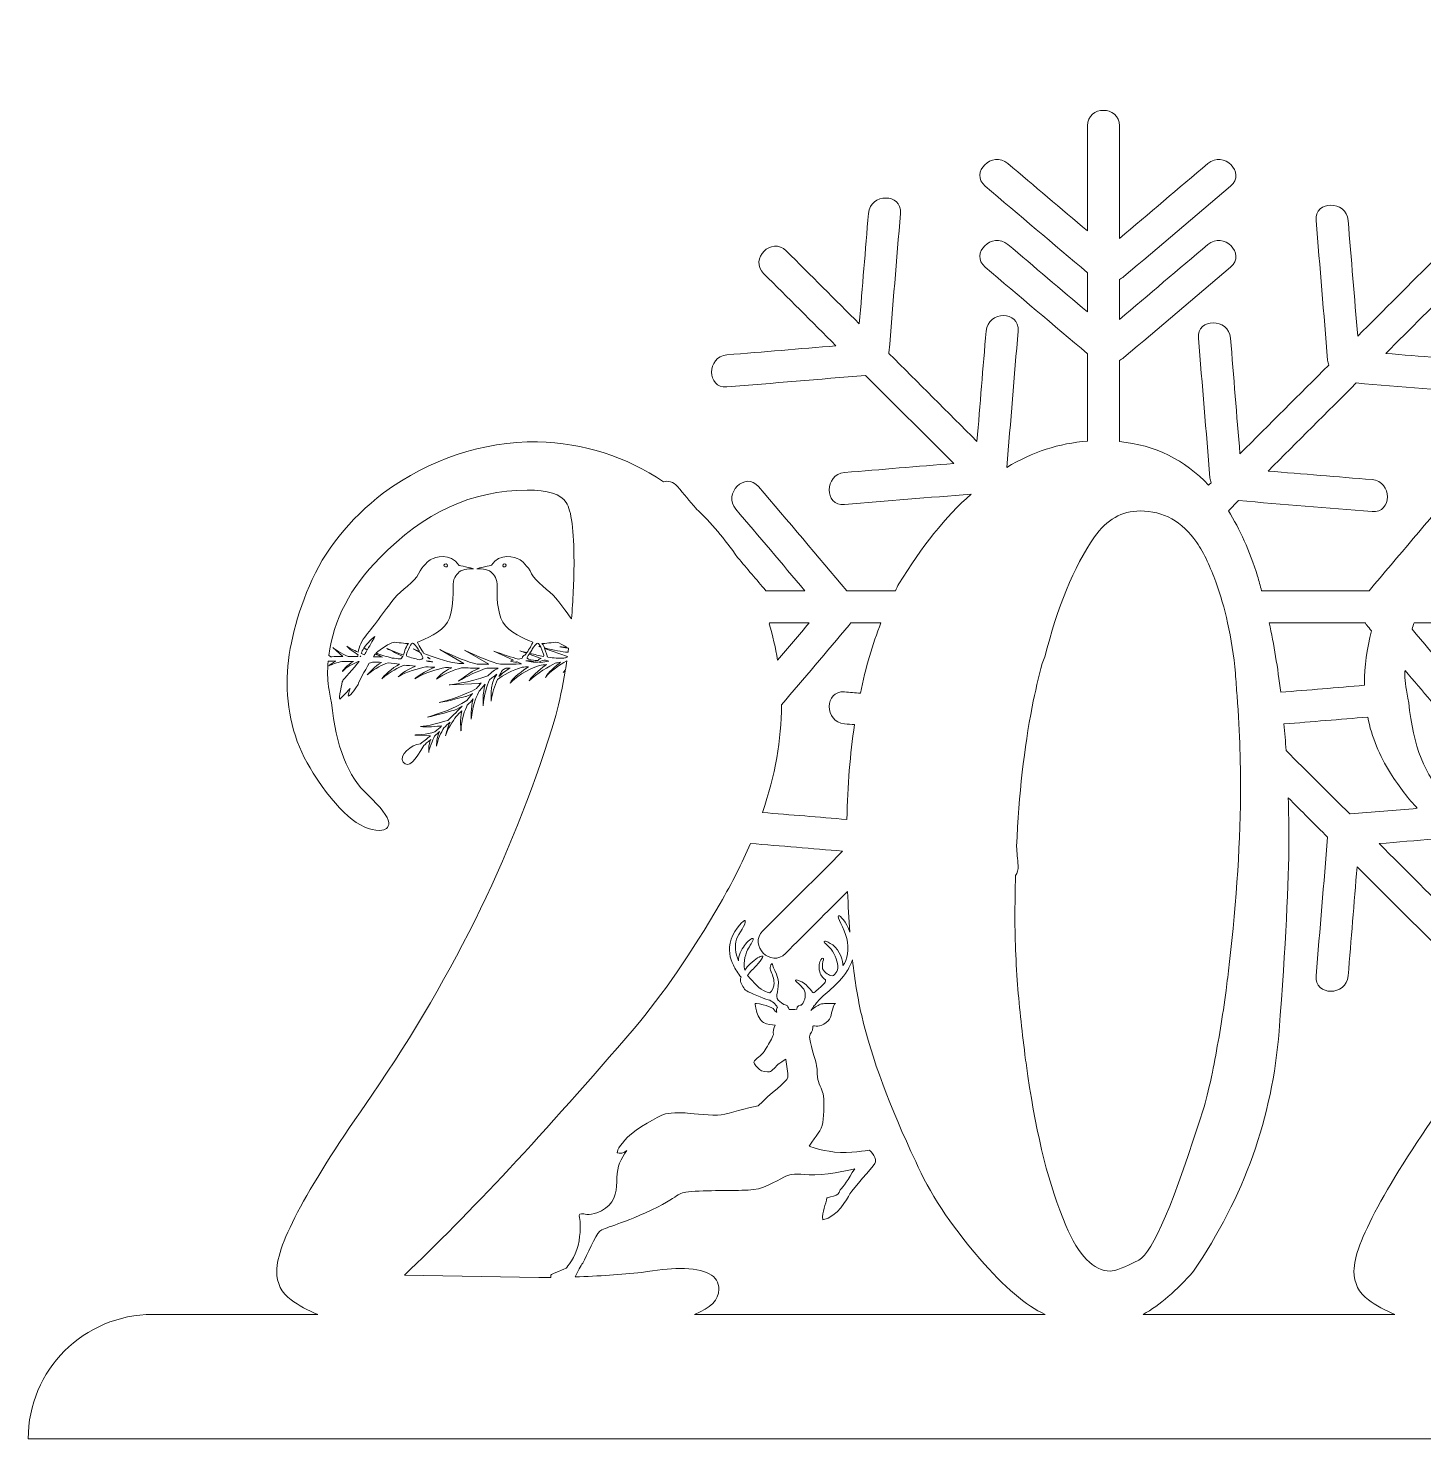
# Model space of a CAD drawing. Header units: inches. Extents: x -429 to 3929, y -1868 to 1677.
# Drawn here: x 1425 to 1931, y -584 to -72 of the extents above; entities that cross this region are included whole.
import ezdxf

# ---------------------------------------------------------------- set-up
doc = ezdxf.new("R2010")
doc.units = ezdxf.units.IN
doc.header["$MEASUREMENT"] = 0
doc.layers.add('Layer 1', color=7, linetype='Continuous')

msp = doc.modelspace()

# ---------------------------------------------------------------- linework, layer by layer
at = {"layer": 'Layer 1', "lineweight": 0}
for points, knots in [([(2345.24, -539.47), (2338.24, -525.81), (2337.38, -515.7), (2337.38, -515.7), (2340.9, -517.3), (2345.52, -521.18), (2346.1, -521.68), (2345.69, -520.82), (2338.94, -507.85), (2338.04, -499.3), (2338.04, -499.3), (2341.39, -501.47), (2345.69, -503.31), (2345.69, -503.31), (2338.24, -493.86), (2338.2, -486.42), (2340.16, -488.02), (2343.31, -489.53), (2343.31, -489.53), (2340.29, -485.85), (2338.69, -479.55), (2339.1, -473.17), (2336.65, -479.1), (2332.44, -484.01), (2328.1, -485.97), (2328.1, -485.97), (2331.58, -486.01), (2334.03, -485.44), (2330.72, -492.11), (2319.88, -497.3), (2319.88, -497.3), (2324.54, -497.5), (2328.51, -497.1), (2328.51, -497.1), (2323.97, -504.25), (2312.35, -512.84), (2311.41, -513.54), (2312.11, -513.37), (2317.92, -511.98), (2321.8, -512.06), (2321.8, -512.06), (2315.54, -522), (2303.64, -530.26), (2298.73, -523.47), (2293.74, -515.3), (2291.37, -507.36), (2291.37, -507.36), (2299.84, -509.77), (2305.03, -512.23), (2303.48, -510.96), (2291.41, -498.65), (2288.1, -487.97), (2288.1, -487.97), (2294.19, -490.14), (2300.41, -493.62), (2297.96, -491.45), (2288.75, -481.31), (2285.97, -473.5), (2286.46, -473.74), (2290.6, -475.99), (2295.26, -477.34), (2291.04, -473.58), (2285.36, -465.36), (2284.5, -459.06), (2284.5, -459.06), (2290.15, -462.17), (2290.15, -462.17), (2284.83, -456.69), (2282.91, -450.14), (2282.33, -443.93), (2281.76, -450.14), (2279.84, -456.69), (2274.48, -462.17), (2274.48, -462.17), (2280.17, -459.06), (2280.17, -459.06), (2279.31, -465.36), (2273.62, -473.58), (2269.41, -477.34), (2274.07, -475.99), (2278.2, -473.74), (2278.69, -473.5), (2275.91, -481.31), (2266.71, -491.45), (2264.26, -493.62), (2270.47, -490.14), (2276.57, -487.97), (2276.57, -487.97), (2273.25, -498.65), (2261.19, -510.96), (2259.63, -512.23), (2264.79, -509.77), (2273.3, -507.36), (2273.3, -507.36), (2271.7, -512.68), (2268.92, -518.12), (2265.81, -523.15), (2263.93, -522.78), (2261.72, -522.58), (2259.14, -522.58), (2257.06, -522.58), (2254.73, -522.74), (2252.19, -523.03), (2246.06, -517.14), (2242.87, -512.06), (2242.87, -512.06), (2246.75, -511.98), (2252.56, -513.37), (2253.25, -513.54), (2252.31, -512.84), (2240.7, -504.25), (2236.16, -497.1), (2236.16, -497.1), (2240.13, -497.5), (2244.79, -497.3), (2244.79, -497.3), (2233.95, -492.11), (2230.64, -485.44), (2233.09, -486.01), (2236.57, -485.97), (2236.57, -485.97), (2232.23, -484.01), (2228.02, -479.1), (2225.57, -473.17), (2225.98, -479.55), (2224.38, -485.85), (2221.35, -489.53), (2221.35, -489.53), (2224.5, -488.02), (2226.47, -486.42), (2226.43, -493.86), (2218.98, -503.31), (2218.98, -503.31), (2223.28, -501.47), (2226.63, -499.3), (2226.63, -499.3), (2225.73, -507.85), (2218.98, -520.82), (2218.57, -521.68), (2219.15, -521.18), (2223.77, -517.3), (2227.28, -515.7), (2227.28, -515.7), (2226.96, -519.47), (2225.12, -525.52), (2219.59, -525.77), (2213.95, -525.89), (2208.02, -525.89), (2208.02, -525.89), (2159.27, -524.95), (2159.27, -524.95), (2182.3, -503.19), (2210.07, -473.33), (2242.58, -435.46), (2253.01, -423.15), (2263.4, -408.02), (2273.83, -390.02), (2288.67, -364.46), (2296.08, -340.49), (2296.08, -318.08), (2296.08, -302.62), (2292.44, -287.28), (2285.2, -272.15), (2265.61, -239.96), (2239.76, -223.4), (2207.53, -222.42), (2204.11, -222.42), (2200.75, -222.66), (2197.42, -223.02), (2197.78, -222.72), (2198.17, -222.47), (2198.53, -222.16), (2207.19, -214.66), (2214.5, -204.88), (2218.54, -194.12), (2223.67, -180.45), (2219.09, -163.52), (2203.34, -159.97), (2190.11, -156.98), (2175.1, -167.17), (2177.67, -181.54), (2179.57, -192.16), (2191.14, -200.52), (2199.48, -190.45), (2201.83, -187.62), (2197.77, -183.52), (2195.41, -186.38), (2188.11, -195.18), (2181.22, -181.25), (2183.71, -174.26), (2185.8, -168.38), (2192.91, -165.07), (2198.82, -165.19), (2205.6, -165.33), (2211.95, -170.04), (2214.17, -176.45), (2218.15, -187.96), (2209.62, -201.49), (2202.4, -210.05), (2197.23, -216.18), (2191.02, -221.24), (2184.2, -225.39), (2175.49, -227.65), (2167.1, -231.2), (2159.06, -236.07), (2152.88, -237.78), (2146.55, -239.03), (2140.17, -239.88), (2132.27, -227.38), (2129.97, -211.42), (2131.6, -196.88), (2143.2, -194.98), (2154.32, -191.07), (2162.89, -183.04), (2177.51, -169.35), (2179.15, -145.08), (2196.73, -134.32), (2198.48, -133.25), (2198.73, -130.35), (2196.73, -129.35), (2181.66, -121.79), (2166.92, -132.87), (2156.89, -143.49), (2151.02, -149.7), (2145.25, -156.49), (2137.29, -160.07), (2128.69, -163.93), (2118.85, -163.6), (2109.69, -162.64), (2099.83, -161.61), (2089.96, -160.07), (2080.16, -158.56), (2075.97, -157.92), (2071.52, -157.29), (2070.45, -152.45), (2069.42, -147.8), (2069.92, -142.93), (2068.74, -138.23), (2064.79, -122.59), (2051.54, -113.16), (2037.87, -106.28), (2022.53, -98.55), (2002.73, -91.97), (1995.84, -74.58), (1995.02, -72.51), (1992.63, -72.25), (1991.2, -73.15), (1989.65, -73.72), (1988.54, -75.41), (1989.71, -77.17), (1992.85, -81.91), (1991.97, -87.41), (1990.84, -92.66), (1989.5, -98.94), (1988.12, -105.17), (1987.2, -111.53), (1985.72, -121.85), (1983.19, -134.53), (1987.26, -144.52), (1989.14, -149.16), (1992.46, -152.98), (1995.76, -156.67), (1999.66, -161.05), (2003.67, -165.36), (2007.92, -169.42), (2014.07, -175.28), (2020.76, -180.55), (2028.23, -184.55), (2028.54, -198.06), (2027.58, -211.87), (2024.37, -225.01), (2011.7, -218.84), (2000, -210.78), (1988.33, -202.94), (1985.24, -200.87), (1982.35, -205.86), (1985.42, -207.92), (1993.13, -213.1), (2000.87, -218.32), (2008.86, -223.07), (2006.17, -222.75), (2003.45, -222.5), (2000.66, -222.42), (1982.42, -222.42), (1965.49, -227.45), (1949.83, -237.51), (1947.86, -236.37), (1945.41, -236.41), (1943.49, -238.7), (1932.81, -251.29), (1922.14, -263.89), (1911.46, -276.49), (1911.46, -276.49), (1872.45, -276.49), (1872.45, -276.49), (1872, -274.69), (1871.51, -272.93), (1870.97, -271.21), (1868.11, -262.01), (1864.59, -254.07), (1860.38, -247.45), (1860.38, -247.45), (1864.06, -243.77), (1864.06, -243.77), (1880.22, -245.12), (1896.37, -246.47), (1912.53, -247.78), (1919.97, -248.39), (1919.93, -236.77), (1912.53, -236.16), (1899.93, -235.14), (1887.37, -234.08), (1874.82, -233.05), (1885.45, -222.38), (1896.13, -211.74), (1906.8, -201.07), (1922.92, -202.42), (1939.07, -203.73), (1955.23, -205.08), (1962.71, -205.69), (1962.67, -194.04), (1955.23, -193.46), (1942.67, -192.4), (1930.07, -191.38), (1917.52, -190.31), (1926.43, -181.44), (1935.31, -172.52), (1944.22, -163.65), (1949.5, -158.33), (1941.28, -150.11), (1936, -155.43), (1926.43, -164.96), (1916.9, -174.53), (1907.33, -184.1), (1906.19, -170.07), (1905, -156.08), (1903.86, -142.05), (1903.24, -134.65), (1891.63, -134.61), (1892.24, -142.05), (1893.63, -158.94), (1895.02, -175.84), (1896.41, -192.77), (1896.49, -193.42), (1896.66, -193.99), (1896.86, -194.57), (1886.11, -205.28), (1875.35, -216.04), (1864.59, -226.8), (1863.45, -212.81), (1862.3, -198.78), (1861.16, -184.79), (1860.54, -177.39), (1848.89, -177.31), (1849.5, -184.79), (1850.93, -201.68), (1852.32, -218.57), (1853.71, -235.47), (1853.76, -236.12), (1853.92, -236.73), (1854.16, -237.27), (1853.84, -237.59), (1853.55, -237.88), (1853.22, -238.21), (1844.59, -228.92), (1833.8, -223.65), (1820.83, -222.34), (1820.83, -222.34), (1820.83, -192.85), (1820.83, -192.85), (1821.36, -192.6), (1821.89, -192.32), (1822.43, -191.87), (1835.35, -180.91), (1848.27, -169.95), (1861.2, -158.98), (1866.92, -154.16), (1858.66, -145.98), (1852.98, -150.76), (1842.26, -159.84), (1831.55, -168.96), (1820.83, -178.04), (1820.83, -178.04), (1820.83, -163.44), (1820.83, -163.44), (1821.36, -163.2), (1821.89, -162.91), (1822.43, -162.46), (1835.35, -151.5), (1848.27, -140.54), (1861.2, -129.58), (1866.92, -124.75), (1858.66, -116.57), (1852.98, -121.36), (1842.26, -130.44), (1831.55, -139.56), (1820.83, -148.64), (1820.83, -148.64), (1820.83, -107.7), (1820.83, -107.7), (1820.83, -100.21), (1809.22, -100.21), (1809.22, -107.7), (1809.22, -107.7), (1809.22, -145.86), (1809.22, -145.86), (1799.61, -137.68), (1789.95, -129.54), (1780.34, -121.36), (1774.66, -116.57), (1766.4, -124.75), (1772.12, -129.58), (1784.47, -140.09), (1796.86, -150.56), (1809.22, -161.03), (1809.22, -161.03), (1809.22, -175.26), (1809.22, -175.26), (1799.61, -167.08), (1789.95, -158.94), (1780.34, -150.76), (1774.66, -145.98), (1766.4, -154.16), (1772.12, -158.98), (1784.47, -169.5), (1796.86, -179.97), (1809.22, -190.44), (1809.22, -190.44), (1809.22, -222.17), (1809.22, -222.17), (1799.03, -222.95), (1789.26, -226.1), (1779.97, -231.7), (1781.36, -215.22), (1782.71, -198.7), (1784.06, -182.22), (1784.72, -174.73), (1773.06, -174.77), (1772.45, -182.22), (1771.34, -195.59), (1770.24, -208.92), (1769.14, -222.3), (1758.5, -211.62), (1747.83, -200.99), (1737.15, -190.31), (1737.15, -190.27), (1737.19, -190.23), (1737.19, -190.15), (1738.58, -173.26), (1739.97, -156.37), (1741.37, -139.48), (1741.98, -132.03), (1730.36, -132.07), (1729.75, -139.48), (1728.65, -152.85), (1727.54, -166.22), (1726.44, -179.6), (1717.6, -170.76), (1708.77, -161.93), (1699.93, -153.1), (1694.62, -147.78), (1686.4, -156), (1691.71, -161.32), (1700.47, -170.07), (1709.22, -178.82), (1717.97, -187.57), (1704.76, -188.68), (1691.59, -189.78), (1678.38, -190.84), (1670.98, -191.46), (1670.9, -203.11), (1678.38, -202.5), (1695.15, -201.11), (1711.96, -199.72), (1728.73, -198.33), (1728.73, -198.33), (1760.71, -230.31), (1760.71, -230.31), (1747.5, -231.38), (1734.29, -232.48), (1721.08, -233.58), (1713.68, -234.2), (1713.59, -245.81), (1721.08, -245.2), (1736.42, -243.93), (1751.71, -242.66), (1767.01, -241.4), (1757.77, -249.62), (1749.01, -260.54), (1740.79, -274.03), (1740.34, -274.85), (1739.93, -275.67), (1739.52, -276.49), (1739.52, -276.49), (1721.9, -276.49), (1721.9, -276.49), (1711.22, -263.89), (1700.55, -251.29), (1689.87, -238.7), (1685.01, -232.97), (1676.83, -241.23), (1681.65, -246.92), (1690, -256.77), (1698.34, -266.63), (1706.68, -276.49), (1706.68, -276.49), (1692.49, -276.49), (1692.49, -276.49), (1689.1, -272.48), (1685.66, -268.43), (1682.27, -264.42), (1677.6, -257.71), (1672.61, -251.78), (1667.26, -246.71), (1667.22, -246.67), (1667.17, -246.59), (1667.09, -246.55), (1664.88, -243.93), (1662.68, -241.31), (1660.47, -238.7), (1658.91, -236.86), (1656.99, -236.45), (1655.31, -236.98), (1641.82, -227.78), (1626.6, -222.95), (1609.63, -222.42), (1589.43, -222.42), (1570.82, -228.59), (1553.76, -240.91), (1541.17, -250.68), (1532.17, -261.97), (1526.81, -274.77), (1521.41, -287.53), (1518.75, -299.31), (1518.75, -310.02), (1518.75, -322.01), (1521.9, -332.89), (1528.2, -342.7), (1537.03, -356.57), (1545.09, -363.52), (1552.37, -363.52), (1554.58, -363.52), (1555.68, -362.58), (1555.68, -360.66), (1555.36, -358.49), (1552.82, -355.18), (1548.12, -350.72), (1540.84, -344.09), (1536.42, -332.89), (1534.83, -317.14), (1533.89, -312.72), (1533.44, -309.41), (1533.44, -307.16), (1533.44, -305.44), (1533.52, -303.73), (1533.68, -302.05), (1533.68, -302.05), (1533.72, -302.05), (1533.72, -302.05), (1534.58, -302.09), (1535.48, -302.09), (1536.38, -302.13), (1535.19, -302.66), (1534.29, -303.4), (1533.93, -303.77), (1534.83, -303.24), (1536.99, -302.58), (1538.59, -302.17), (1540.02, -302.17), (1541.45, -302.21), (1542.88, -302.21), (1540.59, -303.32), (1538.79, -305.77), (1538.79, -305.77), (1540.35, -304.18), (1542.72, -302.99), (1544.52, -302.25), (1544.52, -302.25), (1544.89, -302.25), (1544.89, -302.25), (1542.92, -304.54), (1539.08, -308.88), (1538.92, -309.17), (1538.67, -309.57), (1537.32, -316.2), (1537.85, -315.83), (1538.34, -315.5), (1541.17, -312.48), (1541.66, -311.99), (1541.49, -312.44), (1540.59, -314.73), (1541.08, -314.73), (1541.62, -314.73), (1544.31, -311.05), (1544.48, -310.56), (1544.81, -309.37), (1546.89, -305.65), (1548.57, -302.83), (1549.1, -302.66), (1549.63, -302.5), (1550.08, -302.38), (1551.1, -302.42), (1552.04, -302.46), (1552.99, -302.5), (1550.61, -303.85), (1548.36, -306.43), (1547.83, -307.04), (1550.74, -304.54), (1553.52, -303.32), (1555.36, -302.66), (1556.87, -302.83), (1558.3, -302.99), (1559.57, -303.19), (1556.83, -304.42), (1553.8, -307.65), (1553.11, -308.43), (1556.18, -305.89), (1559.16, -304.34), (1561.25, -303.48), (1562.35, -303.64), (1563.74, -303.77), (1565.38, -303.89), (1561.57, -305.24), (1559.04, -307.77), (1559.04, -307.77), (1562.15, -305.85), (1566.2, -304.75), (1569.14, -304.13), (1570.16, -304.18), (1571.27, -304.26), (1572.37, -304.3), (1568.69, -305.57), (1565.75, -307.9), (1565.09, -308.47), (1568.81, -306.14), (1573.31, -304.99), (1576.18, -304.42), (1576.95, -304.42), (1577.73, -304.42), (1578.47, -304.46), (1575.11, -305.81), (1572.98, -308.59), (1572.98, -308.59), (1575.89, -306.47), (1579.41, -305.24), (1581.98, -304.5), (1584.23, -304.54), (1586.44, -304.58), (1588.53, -304.58), (1585.01, -306.02), (1581.37, -309), (1580.92, -309.37), (1583.7, -307.53), (1588.16, -305.69), (1591.18, -304.58), (1592.74, -304.63), (1594.17, -304.63), (1595.4, -304.63), (1594.21, -305.12), (1592.9, -306.14), (1591.55, -307.45), (1584.85, -309.9), (1577.57, -310.68), (1577.57, -310.68), (1577.57, -310.68), (1588.36, -310.23), (1588.36, -310.23), (1588.36, -310.23), (1588.69, -310.15), (1589.22, -309.94), (1588.65, -310.6), (1588.04, -311.33), (1587.46, -312.03), (1582.96, -314.52), (1577.81, -316.12), (1573.88, -317.1), (1577.12, -316.61), (1583.74, -314.85), (1583.74, -314.85), (1583.74, -314.85), (1584.76, -314.52), (1586.03, -313.79), (1585.34, -314.69), (1584.64, -315.59), (1583.99, -316.36), (1579.37, -319.31), (1573.8, -321.23), (1569.67, -322.38), (1572.86, -321.8), (1579.45, -319.84), (1579.45, -319.84), (1579.45, -319.84), (1580.76, -319.35), (1582.31, -318.37), (1580.96, -319.84), (1579.08, -321.64), (1577.03, -323.56), (1574.5, -324.34), (1569.43, -325.77), (1567.18, -325.77), (1569.14, -326.18), (1573.39, -325.73), (1574.83, -325.57), (1574.05, -326.3), (1573.23, -327), (1572.41, -327.69), (1569.55, -328.8), (1565.13, -328.88), (1565.13, -328.88), (1565.13, -328.88), (1570.74, -329.16), (1570.74, -329.16), (1569.43, -330.23), (1568.2, -331.25), (1567.14, -332.07), (1563.91, -332.27), (1559.04, -336.32), (1560.88, -338.74), (1562.68, -341.19), (1565.5, -337.96), (1568.36, -332.68), (1568.89, -332.23), (1569.75, -331.46), (1570.86, -330.51), (1569.96, -332.6), (1570.12, -334.85), (1570.16, -335.22), (1570.16, -333.91), (1571.64, -330.64), (1572.29, -329.25), (1572.86, -328.76), (1573.43, -328.22), (1574.05, -327.65), (1573.03, -329.74), (1572.98, -332.52), (1572.98, -332.89), (1573.31, -330.51), (1574.62, -327.94), (1575.64, -326.26), (1576.38, -325.57), (1577.12, -324.87), (1577.89, -324.18), (1577.07, -325.89), (1576.38, -328.51), (1576.22, -329.16), (1576.95, -326.75), (1578.92, -323.73), (1580.06, -322.13), (1580.76, -321.48), (1581.45, -320.78), (1582.15, -320.13), (1581.33, -323.19), (1581.86, -327.41), (1581.86, -327.41), (1581.98, -322.99), (1583.25, -319.8), (1584.15, -318.08), (1584.93, -317.3), (1585.62, -316.53), (1586.24, -315.79), (1585.38, -318.98), (1585.54, -323.11), (1585.54, -323.11), (1585.99, -318.86), (1587.22, -315.5), (1588.16, -313.42), (1588.98, -312.31), (1589.79, -311.33), (1590.61, -310.43), (1589.63, -313.66), (1589.92, -318.33), (1589.92, -318.33), (1590.24, -314.24), (1591.31, -311.01), (1592.17, -308.88), (1592.58, -308.51), (1592.94, -308.18), (1593.35, -307.86), (1593.84, -307.53), (1594.33, -307.2), (1594.82, -306.79), (1592.04, -311.01), (1592.86, -316.57), (1592.86, -316.57), (1593.07, -313.79), (1594.09, -311.01), (1595.11, -308.72), (1597.03, -307.16), (1600.47, -305.28), (1604.11, -304.3), (1604.85, -304.22), (1605.62, -304.13), (1606.4, -304.09), (1604.6, -305.28), (1600.35, -308.27), (1599.73, -310.02), (1601.16, -308.22), (1605.79, -305.16), (1610.37, -303.6), (1611.23, -303.52), (1612.04, -303.4), (1612.86, -303.28), (1611.88, -304.01), (1607.67, -307.24), (1606.6, -309.21), (1609.26, -306.51), (1614.01, -303.85), (1616.01, -302.79), (1616.66, -302.7), (1617.36, -302.58), (1617.97, -302.46), (1616.38, -303.73), (1613.23, -306.34), (1612.49, -307.98), (1614.33, -305.57), (1618.01, -303.24), (1620.02, -302.05), (1620.1, -302.05), (1620.14, -302.05), (1620.22, -302.01), (1620.06, -303.07), (1619.9, -304.18), (1619.73, -305.24), (1619.73, -305.24), (1618.96, -306.18), (1618.96, -306.18), (1618.96, -306.18), (1619.69, -305.65), (1619.69, -305.65), (1618.71, -311.21), (1617.65, -316.65), (1616.26, -321.84), (1602.06, -369.53), (1579.82, -415.42), (1549.51, -459.63), (1526.48, -492.43), (1514.95, -513.74), (1514.95, -523.52), (1514.95, -527.93), (1516.71, -531.41), (1520.18, -533.95), (1522.92, -536.03), (1526.2, -537.79), (1529.84, -539.26), (1529.84, -539.26), (1469.96, -539.26), (1469.96, -539.26), (1444.97, -539.26), (1424.77, -559.47), (1424.77, -584.41), (1424.77, -584.41), (2386.26, -584.41), (2386.26, -584.41), (2386.26, -560.9), (2368.26, -541.55), (2345.24, -539.47)], [0, 0, 0, 0, 1, 1, 1, 2, 2, 2, 3, 3, 3, 4, 4, 4, 5, 5, 5, 6, 6, 6, 7, 7, 7, 8, 8, 8, 9, 9, 9, 10, 10, 10, 11, 11, 11, 12, 12, 12, 13, 13, 13, 14, 14, 14, 15, 15, 15, 16, 16, 16, 17, 17, 17, 18, 18, 18, 19, 19, 19, 20, 20, 20, 21, 21, 21, 22, 22, 22, 23, 23, 23, 24, 24, 24, 25, 25, 25, 26, 26, 26, 27, 27, 27, 28, 28, 28, 29, 29, 29, 30, 30, 30, 31, 31, 31, 32, 32, 32, 33, 33, 33, 34, 34, 34, 35, 35, 35, 36, 36, 36, 37, 37, 37, 38, 38, 38, 39, 39, 39, 40, 40, 40, 41, 41, 41, 42, 42, 42, 43, 43, 43, 44, 44, 44, 45, 45, 45, 46, 46, 46, 47, 47, 47, 48, 48, 48, 49, 49, 49, 50, 50, 50, 51, 51, 51, 52, 52, 52, 53, 53, 53, 54, 54, 54, 55, 55, 55, 56, 56, 56, 57, 57, 57, 58, 58, 58, 59, 59, 59, 60, 60, 60, 61, 61, 61, 62, 62, 62, 63, 63, 63, 64, 64, 64, 65, 65, 65, 66, 66, 66, 67, 67, 67, 68, 68, 68, 69, 69, 69, 70, 70, 70, 71, 71, 71, 72, 72, 72, 73, 73, 73, 74, 74, 74, 75, 75, 75, 76, 76, 76, 77, 77, 77, 78, 78, 78, 79, 79, 79, 80, 80, 80, 81, 81, 81, 82, 82, 82, 83, 83, 83, 84, 84, 84, 85, 85, 85, 86, 86, 86, 87, 87, 87, 88, 88, 88, 89, 89, 89, 90, 90, 90, 91, 91, 91, 92, 92, 92, 93, 93, 93, 94, 94, 94, 95, 95, 95, 96, 96, 96, 97, 97, 97, 98, 98, 98, 99, 99, 99, 100, 100, 100, 101, 101, 101, 102, 102, 102, 103, 103, 103, 104, 104, 104, 105, 105, 105, 106, 106, 106, 107, 107, 107, 108, 108, 108, 109, 109, 109, 110, 110, 110, 111, 111, 111, 112, 112, 112, 113, 113, 113, 114, 114, 114, 115, 115, 115, 116, 116, 116, 117, 117, 117, 118, 118, 118, 119, 119, 119, 120, 120, 120, 121, 121, 121, 122, 122, 122, 123, 123, 123, 124, 124, 124, 125, 125, 125, 126, 126, 126, 127, 127, 127, 128, 128, 128, 129, 129, 129, 130, 130, 130, 131, 131, 131, 132, 132, 132, 133, 133, 133, 134, 134, 134, 135, 135, 135, 136, 136, 136, 137, 137, 137, 138, 138, 138, 139, 139, 139, 140, 140, 140, 141, 141, 141, 142, 142, 142, 143, 143, 143, 144, 144, 144, 145, 145, 145, 146, 146, 146, 147, 147, 147, 148, 148, 148, 149, 149, 149, 150, 150, 150, 151, 151, 151, 152, 152, 152, 153, 153, 153, 154, 154, 154, 155, 155, 155, 156, 156, 156, 157, 157, 157, 158, 158, 158, 159, 159, 159, 160, 160, 160, 161, 161, 161, 162, 162, 162, 163, 163, 163, 164, 164, 164, 165, 165, 165, 166, 166, 166, 167, 167, 167, 168, 168, 168, 169, 169, 169, 170, 170, 170, 171, 171, 171, 172, 172, 172, 173, 173, 173, 174, 174, 174, 175, 175, 175, 176, 176, 176, 177, 177, 177, 178, 178, 178, 179, 179, 179, 180, 180, 180, 181, 181, 181, 182, 182, 182, 183, 183, 183, 184, 184, 184, 185, 185, 185, 186, 186, 186, 187, 187, 187, 188, 188, 188, 189, 189, 189, 190, 190, 190, 191, 191, 191, 192, 192, 192, 193, 193, 193, 194, 194, 194, 195, 195, 195, 196, 196, 196, 197, 197, 197, 198, 198, 198, 199, 199, 199, 200, 200, 200, 201, 201, 201, 202, 202, 202, 203, 203, 203, 204, 204, 204, 205, 205, 205, 206, 206, 206, 207, 207, 207, 208, 208, 208, 209, 209, 209, 210, 210, 210, 211, 211, 211, 212, 212, 212, 213, 213, 213, 214, 214, 214, 215, 215, 215, 216, 216, 216, 217, 217, 217, 218, 218, 218, 219, 219, 219, 220, 220, 220, 221, 221, 221, 222, 222, 222, 223, 223, 223, 224, 224, 224, 225, 225, 225, 226, 226, 226, 227, 227, 227, 228, 228, 228, 229, 229, 229, 230, 230, 230, 231, 231, 231, 232, 232, 232, 233, 233, 233, 234, 234, 234, 235, 235, 235, 236, 236, 236, 237, 237, 237, 238, 238, 238, 239, 239, 239, 240, 240, 240, 241, 241, 241, 242, 242, 242, 243, 243, 243, 244, 244, 244, 245, 245, 245, 246, 246, 246, 247, 247, 247, 248, 248, 248, 249, 249, 249, 250, 250, 250, 251, 251, 251, 252, 252, 252, 253, 253, 253, 254, 254, 254, 255, 255, 255, 256, 256, 256, 257, 257, 257, 258, 258, 258, 259, 259, 259, 260, 260, 260, 261, 261, 261, 262, 262, 262, 263, 263, 263, 264, 264, 264, 265, 265, 265, 266, 266, 266, 267, 267, 267, 268, 268, 268, 269, 269, 269, 270, 270, 270, 271, 271, 271, 272, 272, 272, 273, 273, 273, 274, 274, 274, 275, 275, 275, 276, 276, 276, 277, 277, 277, 278, 278, 278, 279, 279, 279, 280, 280, 280, 281, 281, 281, 282, 282, 282, 283, 283, 283, 284, 284, 284, 285, 285, 285, 285]), ([(1604.15, -300.78), (1604.15, -301.07), (1603.37, -301.19), (1602.68, -301.31), (1600.22, -300.66), (1597.4, -299.72), (1593.8, -298.45), (1593.8, -298.45), (1600.92, -301.72), (1600.92, -301.72), (1600.51, -301.72), (1600.06, -301.72), (1599.86, -302.13), (1600.39, -302.13), (1601.21, -302.58), (1601.98, -302.38), (1602.02, -302.34), (1602.15, -302.34), (1602.23, -302.29), (1602.23, -302.29), (1603.78, -303.03), (1603.78, -303.03), (1601.33, -303.15), (1598.79, -303.19), (1596.17, -303.19), (1592.78, -302.42), (1588.98, -300.82), (1583.13, -298.08), (1583.13, -298.08), (1591.92, -303.19), (1591.92, -303.19), (1590.53, -303.19), (1589.1, -303.15), (1587.71, -303.11), (1584.19, -302.38), (1580.31, -300.74), (1574.21, -297.88), (1574.21, -297.88), (1582.92, -302.95), (1582.92, -302.95), (1582.06, -302.91), (1581.25, -302.87), (1580.43, -302.83), (1576.01, -302.13), (1571.55, -300.54), (1568.4, -299.27), (1567.59, -298.16), (1566.32, -296.04), (1566.03, -295.14), (1568.94, -294.2), (1574.83, -291.5), (1576.95, -287.94), (1579.04, -284.38), (1579.12, -277.67), (1578.96, -275.01), (1578.83, -272.36), (1580.02, -270.72), (1581.25, -269.66), (1582.47, -268.59), (1585.66, -268.47), (1586.36, -268.55), (1585.91, -268.27), (1581.04, -267.24), (1581.04, -267.24), (1578.26, -262.38), (1572.17, -264.5), (1571.1, -265.04), (1570.04, -265.57), (1567.87, -267.45), (1566.48, -270.31), (1565.13, -273.22), (1559.98, -276.45), (1557.73, -279.19), (1555.48, -281.89), (1549.8, -289.9), (1547.5, -292.56), (1545.79, -294.56), (1544.89, -296.98), (1544.56, -298.78), (1542.84, -298.04), (1541.29, -297.3), (1540.43, -296.65), (1541.25, -297.59), (1542.97, -298.78), (1544.48, -299.72), (1544.48, -299.88), (1544.44, -300.13), (1544.44, -300.25), (1544.44, -300.25), (1544.44, -300.37), (1544.44, -300.37), (1544.44, -300.37), (1540.92, -300.37), (1540.92, -300.37), (1538.47, -299.43), (1535.89, -297.59), (1535.28, -297.14), (1535.28, -297.14), (1539, -300.37), (1539, -300.37), (1536.46, -300.41), (1534.66, -300.45), (1534.66, -300.45), (1534.66, -300.45), (1534.38, -300.25), (1533.93, -300), (1535.56, -287.08), (1541.7, -275.26), (1552.37, -264.59), (1568.16, -248.19), (1585.99, -239.96), (1605.87, -239.96), (1613.43, -239.96), (1618.18, -241.44), (1620.06, -244.46), (1621.94, -247.45), (1622.88, -254.65), (1622.88, -265.98), (1622.88, -273.17), (1622.51, -280.05), (1621.98, -286.75), (1619.81, -283.81), (1617.48, -280.66), (1616.26, -279.19), (1613.97, -276.45), (1608.81, -273.22), (1607.46, -270.31), (1606.11, -267.45), (1603.9, -265.57), (1602.84, -265.04), (1601.78, -264.5), (1595.68, -262.38), (1592.9, -267.24), (1592.9, -267.24), (1588.04, -268.27), (1587.63, -268.55), (1588.28, -268.47), (1591.51, -268.59), (1592.74, -269.66), (1593.93, -270.72), (1595.15, -272.36), (1594.99, -275.01), (1594.82, -277.67), (1594.91, -284.38), (1597.03, -287.94), (1599.16, -291.5), (1605.05, -294.2), (1607.91, -295.14), (1607.67, -295.95), (1606.56, -297.84), (1605.74, -298.98), (1604.93, -298.78), (1604.11, -298.57), (1603.21, -298.33), (1603.21, -298.33), (1605.62, -299.19), (1605.62, -299.19), (1605.34, -299.6), (1605.09, -299.88), (1605.01, -299.92), (1604.6, -300.09), (1604.15, -300.25), (1604.15, -300.78)], [0, 0, 0, 0, 1, 1, 1, 2, 2, 2, 3, 3, 3, 4, 4, 4, 5, 5, 5, 6, 6, 6, 7, 7, 7, 8, 8, 8, 9, 9, 9, 10, 10, 10, 11, 11, 11, 12, 12, 12, 13, 13, 13, 14, 14, 14, 15, 15, 15, 16, 16, 16, 17, 17, 17, 18, 18, 18, 19, 19, 19, 20, 20, 20, 21, 21, 21, 22, 22, 22, 23, 23, 23, 24, 24, 24, 25, 25, 25, 26, 26, 26, 27, 27, 27, 28, 28, 28, 29, 29, 29, 30, 30, 30, 31, 31, 31, 32, 32, 32, 33, 33, 33, 34, 34, 34, 35, 35, 35, 36, 36, 36, 37, 37, 37, 38, 38, 38, 39, 39, 39, 40, 40, 40, 41, 41, 41, 42, 42, 42, 43, 43, 43, 44, 44, 44, 45, 45, 45, 46, 46, 46, 47, 47, 47, 48, 48, 48, 49, 49, 49, 50, 50, 50, 51, 51, 51, 52, 52, 52, 53, 53, 53, 54, 54, 54, 54]), ([(1911.22, -533.95), (1913.96, -536.03), (1917.23, -537.79), (1920.87, -539.26), (1920.87, -539.26), (1829.46, -539.26), (1829.46, -539.26), (1835.51, -535.87), (1841.61, -530.67), (1847.78, -523.52), (1866.07, -496.69), (1876.41, -467.65), (1878.79, -436.4), (1881.16, -405.15), (1882.34, -382.13), (1882.34, -367.28), (1882.34, -361.97), (1882.26, -356.77), (1882.14, -351.7), (1886.88, -356.49), (1891.67, -361.23), (1896.41, -365.97), (1895.02, -382.78), (1893.63, -399.55), (1892.24, -416.36), (1891.63, -423.8), (1903.24, -423.76), (1903.86, -416.36), (1904.96, -403.15), (1906.02, -389.94), (1907.13, -376.73), (1916.86, -386.42), (1926.56, -396.16), (1936.25, -405.85), (1941.56, -411.17), (1949.79, -402.95), (1944.47, -397.63), (1934.69, -387.85), (1924.92, -378.08), (1915.14, -368.3), (1928.52, -367.2), (1941.85, -366.1), (1955.23, -364.99), (1962.63, -364.38), (1962.71, -352.72), (1955.23, -353.34), (1951.05, -353.7), (1946.88, -354.03), (1942.71, -354.36), (1941.73, -353.25), (1940.5, -352.03), (1939.11, -350.72), (1931.87, -344.09), (1927.45, -332.89), (1925.86, -317.14), (1924.92, -312.72), (1924.47, -309.41), (1924.47, -307.16), (1924.47, -306.59), (1924.47, -305.98), (1924.51, -305.4), (1930.85, -312.85), (1937.15, -320.33), (1943.49, -327.77), (1948.31, -333.5), (1956.49, -325.24), (1951.71, -319.55), (1943.49, -309.86), (1935.23, -300.13), (1927.05, -290.43), (1927.25, -289.66), (1927.54, -288.88), (1927.86, -288.1), (1927.86, -288.1), (1939.4, -288.1), (1939.4, -288.1), (1939.56, -288.39), (1939.77, -288.68), (1940.01, -289), (1950.97, -301.93), (1961.93, -314.85), (1972.89, -327.77), (1977.72, -333.5), (1985.9, -325.24), (1981.11, -319.55), (1972.24, -309.08), (1963.32, -298.57), (1954.45, -288.1), (1954.45, -288.1), (1989.58, -288.1), (1989.58, -288.1), (1997.06, -288.1), (1997.11, -276.49), (1989.58, -276.49), (1989.58, -276.49), (1956.04, -276.49), (1956.04, -276.49), (1964.39, -266.63), (1972.77, -256.77), (1981.11, -246.92), (1982.55, -245.2), (1982.83, -243.28), (1982.34, -241.52), (1987.04, -240.5), (1991.91, -239.96), (1996.9, -239.96), (2004.47, -239.96), (2009.21, -241.44), (2011.09, -244.46), (2012.97, -247.45), (2013.91, -254.65), (2013.91, -265.98), (2013.91, -286.51), (2011.71, -305.12), (2007.29, -321.84), (1993.1, -369.53), (1970.85, -415.42), (1940.54, -459.63), (1917.52, -492.43), (1905.98, -513.74), (1905.98, -523.52), (1905.98, -527.93), (1907.74, -531.41), (1911.22, -533.95)], [0, 0, 0, 0, 1, 1, 1, 2, 2, 2, 3, 3, 3, 4, 4, 4, 5, 5, 5, 6, 6, 6, 7, 7, 7, 8, 8, 8, 9, 9, 9, 10, 10, 10, 11, 11, 11, 12, 12, 12, 13, 13, 13, 14, 14, 14, 15, 15, 15, 16, 16, 16, 17, 17, 17, 18, 18, 18, 19, 19, 19, 20, 20, 20, 21, 21, 21, 22, 22, 22, 23, 23, 23, 24, 24, 24, 25, 25, 25, 26, 26, 26, 27, 27, 27, 28, 28, 28, 29, 29, 29, 30, 30, 30, 31, 31, 31, 32, 32, 32, 33, 33, 33, 34, 34, 34, 35, 35, 35, 36, 36, 36, 37, 37, 37, 38, 38, 38, 39, 39, 39, 40, 40, 40, 41, 41, 41, 41]), ([(1827.87, -519.51), (1822.84, -522.17), (1819.36, -523.52), (1817.48, -523.52), (1811.47, -523.52), (1806.11, -517.99), (1801.36, -506.95), (1795.35, -492.76), (1790.81, -474.68), (1787.62, -452.76), (1787.25, -450.14), (1786.89, -447.53), (1786.56, -444.99), (1785.94, -440.25), (1785.41, -435.62), (1784.96, -431.17), (1784.47, -426.59), (1784.06, -422.17), (1783.78, -417.92), (1783.41, -412.84), (1783.16, -407.98), (1783.04, -403.36), (1782.96, -400.74), (1782.92, -398.2), (1782.92, -395.71), (1782.92, -390.27), (1783, -385.03), (1783.12, -379.88), (1783.82, -378.98), (1784.19, -377.75), (1784.06, -376.24), (1783.86, -373.95), (1783.7, -371.62), (1783.49, -369.33), (1784.39, -350.35), (1786.27, -333.46), (1789.18, -318.69), (1790.24, -313.13), (1791.51, -307.9), (1792.86, -302.91), (1792.86, -302.91), (1793.8, -300.54), (1793.8, -300.54), (1798.21, -282.58), (1804.23, -268.06), (1811.79, -256.98), (1816.21, -250.68), (1821.73, -247.53), (1828.36, -247.53), (1836.82, -247.53), (1843.69, -251.33), (1848.89, -258.98), (1850.32, -260.99), (1851.59, -263.24), (1852.73, -265.77), (1853.84, -268.23), (1854.86, -270.72), (1855.8, -273.3), (1857.56, -278.04), (1858.99, -282.95), (1860.09, -288.1), (1861.44, -293.95), (1862.38, -300.09), (1862.92, -306.47), (1863.16, -309.25), (1863.37, -311.99), (1863.53, -314.69), (1864.06, -321.52), (1864.39, -328.02), (1864.59, -334.2), (1864.72, -338.61), (1864.8, -342.87), (1864.8, -346.96), (1864.8, -366.79), (1863.45, -388.55), (1860.71, -412.23), (1860.34, -415.34), (1859.97, -418.45), (1859.56, -421.6), (1859.4, -422.74), (1859.28, -423.93), (1859.11, -425.07), (1858.42, -429.86), (1857.68, -434.36), (1856.99, -438.49), (1856.17, -443.15), (1855.39, -447.4), (1854.61, -451.25), (1853.59, -456.11), (1852.57, -460.33), (1851.55, -463.89), (1840.83, -498.28), (1832.94, -516.81), (1827.87, -519.51)], [0, 0, 0, 0, 1, 1, 1, 2, 2, 2, 3, 3, 3, 4, 4, 4, 5, 5, 5, 6, 6, 6, 7, 7, 7, 8, 8, 8, 9, 9, 9, 10, 10, 10, 11, 11, 11, 12, 12, 12, 13, 13, 13, 14, 14, 14, 15, 15, 15, 16, 16, 16, 17, 17, 17, 18, 18, 18, 19, 19, 19, 20, 20, 20, 21, 21, 21, 22, 22, 22, 23, 23, 23, 24, 24, 24, 25, 25, 25, 26, 26, 26, 27, 27, 27, 28, 28, 28, 29, 29, 29, 30, 30, 30, 31, 31, 31, 31]), ([(1575.68, -267.16), (1575.81, -266.55), (1577.16, -266.63), (1576.99, -267.41), (1576.83, -268.18), (1575.52, -267.73), (1575.68, -267.16)], [0, 0, 0, 0, 1, 1, 1, 2, 2, 2, 2]), ([(1598.3, -267.16), (1598.46, -267.73), (1597.16, -268.18), (1596.99, -267.41), (1596.83, -266.63), (1598.14, -266.55), (1598.3, -267.16)], [0, 0, 0, 0, 1, 1, 1, 2, 2, 2, 2]), ([(1698.18, -318.08), (1698.18, -318.08), (1698.18, -317.96), (1698.18, -317.96), (1706.36, -308.31), (1714.54, -298.65), (1722.72, -289), (1722.96, -288.68), (1723.17, -288.39), (1723.33, -288.1), (1723.33, -288.1), (1734.29, -288.1), (1734.29, -288.1), (1731.22, -295.95), (1728.73, -304.5), (1726.81, -313.71), (1724.88, -313.54), (1723, -313.38), (1721.08, -313.21), (1713.64, -312.6), (1713.68, -324.26), (1721.08, -324.83), (1722.31, -324.95), (1723.49, -325.03), (1724.72, -325.12), (1723.08, -335.79), (1722.18, -347.24), (1721.94, -359.55), (1711.71, -358.69), (1701.49, -357.88), (1691.26, -357.02), (1695.85, -343.56), (1698.18, -330.56), (1698.18, -318.08)], [0, 0, 0, 0, 1, 1, 1, 2, 2, 2, 3, 3, 3, 4, 4, 4, 5, 5, 5, 6, 6, 6, 7, 7, 7, 8, 8, 8, 9, 9, 9, 10, 10, 10, 11, 11, 11, 11]), ([(1693.92, -288.1), (1693.92, -288.1), (1708.28, -288.1), (1708.28, -288.1), (1704.43, -292.64), (1700.63, -297.14), (1696.79, -301.68), (1696.05, -297.26), (1695.03, -292.85), (1693.68, -288.47), (1693.8, -288.35), (1693.84, -288.23), (1693.92, -288.1)], [0, 0, 0, 0, 1, 1, 1, 2, 2, 2, 3, 3, 3, 4, 4, 4, 4]), ([(1909.99, -288.1), (1910.15, -288.39), (1910.36, -288.68), (1910.6, -289), (1911.18, -289.7), (1911.75, -290.35), (1912.32, -291.05), (1910.6, -297.71), (1909.79, -304.01), (1909.79, -310.02), (1909.79, -310.31), (1909.79, -310.56), (1909.83, -310.84), (1899.68, -311.7), (1889.54, -312.52), (1879.4, -313.38), (1878.29, -304.42), (1876.94, -296), (1875.23, -288.1), (1875.23, -288.1), (1909.99, -288.1), (1909.99, -288.1)], [0, 0, 0, 0, 1, 1, 1, 2, 2, 2, 3, 3, 3, 4, 4, 4, 5, 5, 5, 6, 6, 6, 7, 7, 7, 7]), ([(1547.91, -297.88), (1547.46, -297.67), (1547.06, -297.47), (1546.61, -297.3), (1547.87, -295.38), (1549.84, -293.58), (1550.61, -293.09), (1550.2, -293.95), (1549.02, -296), (1547.91, -297.88)], [0, 0, 0, 0, 1, 1, 1, 2, 2, 2, 3, 3, 3, 3]), ([(1560.96, -299.84), (1558.75, -299.06), (1556.71, -298.25), (1554.99, -297.47), (1556.46, -298.29), (1558.83, -299.43), (1560.8, -300.33), (1560.8, -300.33), (1560.8, -300.37), (1560.8, -300.37), (1560.8, -300.37), (1560.39, -300.82), (1559.98, -301.27), (1558.75, -301.15), (1557.73, -301.07), (1556.91, -300.94), (1554.87, -300.45), (1552.86, -299.8), (1551.02, -299.1), (1552.54, -297.63), (1556.09, -295.46), (1557.28, -295.26), (1558.63, -295.06), (1561.82, -295.87), (1562.8, -295.67), (1562.15, -296), (1561.29, -298.74), (1560.96, -299.84)], [0, 0, 0, 0, 1, 1, 1, 2, 2, 2, 3, 3, 3, 4, 4, 4, 5, 5, 5, 6, 6, 6, 7, 7, 7, 8, 8, 8, 9, 9, 9, 9]), ([(1566.77, -301.56), (1565.21, -301.19), (1563.66, -300.78), (1562.19, -300.29), (1562.11, -300.04), (1562.02, -299.84), (1562.02, -299.84), (1562.02, -299.84), (1563.29, -295.83), (1564.23, -295.51), (1564.6, -295.38), (1565.75, -296.77), (1566.28, -297.75), (1566.4, -298), (1566.56, -298.29), (1566.77, -298.57), (1565.62, -298.08), (1564.81, -297.71), (1564.48, -297.55), (1564.48, -297.55), (1567.1, -299.1), (1567.1, -299.1), (1567.63, -299.92), (1568.16, -300.74), (1568.04, -300.99), (1567.95, -301.23), (1567.38, -301.39), (1566.77, -301.56)], [0, 0, 0, 0, 1, 1, 1, 2, 2, 2, 3, 3, 3, 4, 4, 4, 5, 5, 5, 6, 6, 6, 7, 7, 7, 8, 8, 8, 9, 9, 9, 9]), ([(1610.82, -296.98), (1611.43, -298.25), (1611.92, -299.84), (1611.92, -299.84), (1611.92, -299.84), (1611.84, -300.09), (1611.8, -300.33), (1610.28, -300.04), (1608.65, -299.68), (1606.77, -299.23), (1607.14, -298.7), (1607.46, -298.16), (1607.71, -297.75), (1608.24, -296.77), (1609.38, -295.38), (1609.75, -295.51), (1610.08, -295.63), (1610.45, -296.2), (1610.78, -296.9), (1610.53, -296.81), (1610.33, -296.77), (1610.08, -296.73), (1610.08, -296.73), (1610.82, -296.98), (1610.82, -296.98)], [0, 0, 0, 0, 1, 1, 1, 2, 2, 2, 3, 3, 3, 4, 4, 4, 5, 5, 5, 6, 6, 6, 7, 7, 7, 8, 8, 8, 8]), ([(1611.18, -295.67), (1612.17, -295.87), (1615.32, -295.06), (1616.71, -295.26), (1617.36, -295.38), (1618.83, -296.12), (1620.22, -297.02), (1619.36, -297.02), (1618.55, -296.94), (1617.73, -296.85), (1618.55, -297.06), (1619.49, -297.18), (1620.55, -297.26), (1620.67, -297.35), (1620.8, -297.43), (1620.92, -297.51), (1620.84, -297.96), (1620.75, -298.41), (1620.71, -298.86), (1618.38, -298.65), (1615.68, -298.12), (1612.13, -297.22), (1611.8, -296.45), (1611.47, -295.79), (1611.18, -295.67)], [0, 0, 0, 0, 1, 1, 1, 2, 2, 2, 3, 3, 3, 4, 4, 4, 5, 5, 5, 6, 6, 6, 7, 7, 7, 8, 8, 8, 8]), ([(1545.3, -300.37), (1545.3, -300.37), (1545.3, -300.25), (1545.3, -300.25), (1545.38, -300.29), (1545.42, -300.33), (1545.5, -300.37), (1545.5, -300.37), (1545.3, -300.37), (1545.3, -300.37)], [0, 0, 0, 0, 1, 1, 1, 2, 2, 2, 3, 3, 3, 3]), ([(1546.81, -299.72), (1546.44, -299.55), (1546.03, -299.39), (1545.66, -299.23), (1545.83, -298.61), (1546.16, -297.96), (1546.61, -297.35), (1546.97, -297.55), (1547.38, -297.75), (1547.83, -298), (1547.46, -298.61), (1547.14, -299.19), (1546.81, -299.72)], [0, 0, 0, 0, 1, 1, 1, 2, 2, 2, 3, 3, 3, 4, 4, 4, 4]), ([(1550.04, -300.45), (1550.25, -300.09), (1550.41, -299.84), (1550.53, -299.64), (1550.61, -299.6), (1550.69, -299.47), (1550.78, -299.39), (1551.68, -299.84), (1552.58, -300.25), (1553.31, -300.58), (1552.33, -300.54), (1551.23, -300.49), (1550.04, -300.45)], [0, 0, 0, 0, 1, 1, 1, 2, 2, 2, 3, 3, 3, 4, 4, 4, 4]), ([(1570, -302.17), (1569.75, -302.13), (1569.51, -302.05), (1569.26, -302.01), (1569.92, -302.05), (1570.9, -302.13), (1571.59, -302.29), (1571.06, -302.25), (1570.53, -302.21), (1570, -302.17)], [0, 0, 0, 0, 1, 1, 1, 2, 2, 2, 3, 3, 3, 3]), ([(1569.75, -300.66), (1569.75, -300.66), (1570.65, -301.19), (1570.65, -301.19), (1570.2, -301.11), (1569.79, -300.99), (1569.79, -300.78), (1569.79, -300.7), (1569.75, -300.7), (1569.75, -300.66)], [0, 0, 0, 0, 1, 1, 1, 2, 2, 2, 3, 3, 3, 3]), ([(1607.99, -302.38), (1607.18, -302.29), (1606.32, -302.17), (1605.42, -301.97), (1605.91, -301.97), (1606.36, -301.89), (1606.81, -301.93), (1607.14, -302.01), (1607.63, -302.13), (1608.04, -302.25), (1608.04, -302.29), (1608.04, -302.34), (1607.99, -302.38)], [0, 0, 0, 0, 1, 1, 1, 2, 2, 2, 3, 3, 3, 4, 4, 4, 4]), ([(1608.85, -301.8), (1608.81, -301.8), (1608.81, -301.8), (1608.77, -301.8), (1608.24, -301.72), (1606.07, -301.48), (1605.91, -300.99), (1605.83, -300.78), (1606.15, -300.21), (1606.56, -299.55), (1606.56, -299.55), (1610.9, -301.11), (1610.9, -301.11), (1610.45, -301.19), (1609.96, -301.39), (1609.88, -301.84), (1609.63, -301.84), (1609.22, -301.8), (1608.85, -301.8)], [0, 0, 0, 0, 1, 1, 1, 2, 2, 2, 3, 3, 3, 4, 4, 4, 5, 5, 5, 6, 6, 6, 6]), ([(1610.73, -302.5), (1610.53, -302.5), (1610.37, -302.5), (1610.16, -302.46), (1610.94, -301.93), (1612.04, -301.68), (1612.49, -301.68), (1612.49, -301.68), (1613.72, -302.09), (1613.72, -302.09), (1612.78, -302.25), (1611.76, -302.38), (1610.73, -302.5)], [0, 0, 0, 0, 1, 1, 1, 2, 2, 2, 3, 3, 3, 4, 4, 4, 4]), ([(1619.2, -300.99), (1617.4, -301.07), (1615.56, -300.94), (1613.39, -300.62), (1613.27, -300.45), (1613.15, -300.37), (1613.15, -300.37), (1613.15, -300.37), (1612.74, -298.82), (1612.21, -297.47), (1612.21, -297.47), (1620.47, -300.41), (1620.47, -300.41), (1620.47, -300.49), (1620.43, -300.58), (1620.43, -300.66), (1620.02, -300.74), (1619.61, -300.86), (1619.2, -300.99)], [0, 0, 0, 0, 1, 1, 1, 2, 2, 2, 3, 3, 3, 4, 4, 4, 5, 5, 5, 6, 6, 6, 6]), ([(1595.6, -307.69), (1596.05, -306.75), (1596.5, -305.93), (1596.87, -305.32), (1597.36, -305.03), (1597.77, -304.79), (1598.14, -304.63), (1598.63, -304.58), (1599.16, -304.58), (1599.69, -304.58), (1598.34, -305.28), (1596.79, -306.47), (1595.6, -307.69)], [0, 0, 0, 0, 1, 1, 1, 2, 2, 2, 3, 3, 3, 4, 4, 4, 4]), ([(1608.2, -302.38), (1608.24, -302.38), (1608.24, -302.34), (1608.32, -302.34), (1608.44, -302.38), (1608.53, -302.38), (1608.57, -302.42), (1608.44, -302.38), (1608.32, -302.38), (1608.2, -302.38)], [0, 0, 0, 0, 1, 1, 1, 2, 2, 2, 3, 3, 3, 3]), ([(1608.65, -302.42), (1608.73, -302.42), (1608.81, -302.38), (1608.89, -302.34), (1609.22, -302.38), (1609.55, -302.42), (1609.88, -302.46), (1609.47, -302.46), (1609.06, -302.46), (1608.65, -302.42)], [0, 0, 0, 0, 1, 1, 1, 2, 2, 2, 3, 3, 3, 3]), ([(1919.23, -342.7), (1922.59, -347.94), (1925.82, -352.23), (1928.97, -355.5), (1920.83, -356.2), (1912.69, -356.89), (1904.55, -357.55), (1904.55, -357.55), (1904.43, -357.55), (1904.43, -357.55), (1896.74, -349.86), (1889.01, -342.17), (1881.32, -334.48), (1881.12, -331.21), (1880.87, -328.02), (1880.58, -324.87), (1890.73, -324.05), (1900.83, -323.23), (1910.97, -322.38), (1912.4, -329.61), (1915.19, -336.36), (1919.23, -342.7)], [0, 0, 0, 0, 1, 1, 1, 2, 2, 2, 3, 3, 3, 4, 4, 4, 5, 5, 5, 6, 6, 6, 7, 7, 7, 7]), ([(1614.46, -525.85), (1612.98, -525.85), (1611.59, -525.89), (1610.12, -525.89), (1610.12, -525.89), (1561.37, -524.95), (1561.37, -524.95), (1584.4, -503.19), (1612.17, -473.33), (1644.68, -435.46), (1655.11, -423.15), (1665.5, -408.02), (1675.93, -390.02), (1680.22, -382.62), (1683.86, -375.38), (1686.93, -368.26), (1698.05, -369.16), (1709.22, -370.1), (1720.38, -371.05), (1710.73, -380.7), (1701.08, -390.31), (1691.43, -399.96), (1686.15, -405.28), (1694.37, -413.5), (1699.65, -408.18), (1707.17, -400.66), (1714.66, -393.17), (1722.18, -385.69), (1722.39, -390.88), (1722.63, -395.75), (1723, -400.41), (1721.61, -396.77), (1719.57, -394.32), (1718.87, -394.48), (1718.01, -394.64), (1721, -399.1), (1721.86, -402.74), (1722.72, -406.34), (1722.18, -410.72), (1720.51, -412.6), (1720.63, -411.33), (1719.44, -406.91), (1716.79, -405.11), (1714.17, -403.36), (1713.47, -403.64), (1713.68, -404.09), (1713.84, -404.54), (1716.01, -405.85), (1717.24, -408.26), (1718.46, -410.68), (1719.12, -413.33), (1718.22, -414.77), (1717.28, -416.24), (1716.79, -416.52), (1716.01, -416.24), (1715.27, -415.95), (1713.06, -414.77), (1713.02, -413.17), (1712.98, -411.54), (1713.51, -410.51), (1713.39, -410.06), (1713.27, -409.61), (1712.45, -410.1), (1712.08, -411.21), (1711.71, -412.31), (1711.71, -414.64), (1712.49, -415.95), (1713.27, -417.26), (1714.37, -417.59), (1714.21, -418.32), (1714.04, -419.06), (1711.8, -420.86), (1710.94, -421.6), (1710.08, -422.29), (1710.04, -422.82), (1709.55, -422.37), (1709.06, -421.88), (1708.77, -421.15), (1706.23, -418.86), (1705.78, -418.45), (1703.45, -417.55), (1703.25, -417.87), (1703, -418.2), (1705.33, -419.76), (1706.27, -421.19), (1707.21, -422.58), (1707.05, -425.32), (1705.33, -426.99), (1705.05, -426.87), (1703.53, -427.16), (1703.7, -428.47), (1703, -428.47), (1700.92, -428.59), (1700.92, -428.59), (1700.63, -427.69), (1700.43, -427.16), (1700.18, -427.08), (1699.89, -426.99), (1698.99, -426.71), (1698.99, -426.71), (1697.97, -425.93), (1696.99, -425.4), (1696.62, -424.5), (1696.25, -423.56), (1696.66, -422.86), (1696.91, -421.02), (1697.11, -419.22), (1697.28, -418), (1696.34, -415.75), (1695.44, -413.46), (1695.03, -413.01), (1694.9, -412.11), (1694.78, -411.21), (1693.76, -412.97), (1694.25, -414.32), (1694.78, -415.71), (1695.52, -417.51), (1695.48, -418.9), (1695.44, -420.33), (1694.95, -422.05), (1693.96, -422.5), (1693.96, -422.5), (1691.31, -422.05), (1689.14, -419.71), (1687.79, -418.28), (1686.68, -417.3), (1685.87, -416.16), (1686.68, -414.93), (1688.4, -413.33), (1689.1, -412.6), (1689.96, -411.7), (1691.06, -410.31), (1691.31, -409.65), (1691.59, -409.04), (1691.31, -409), (1690.45, -409.29), (1689.59, -409.61), (1686.97, -411.66), (1685.74, -413.09), (1685.46, -413.46), (1685.17, -413.83), (1684.88, -414.28), (1684.84, -414.15), (1684.8, -414.03), (1684.76, -413.87), (1684.11, -411.54), (1685.33, -407.61), (1686.19, -406.26), (1687.05, -404.91), (1688.12, -403.19), (1687.91, -402.78), (1687.75, -402.37), (1685.66, -403.85), (1684.72, -405.32), (1683.74, -406.75), (1682.39, -408.96), (1682.63, -410.88), (1681.49, -408.02), (1681.04, -405.48), (1681.86, -402.99), (1682.47, -401.02), (1685.62, -397.42), (1684.97, -396.24), (1684.76, -395.83), (1681.37, -398.98), (1679.94, -402.95), (1678.54, -406.95), (1679.61, -409.9), (1680.71, -412.48), (1681.29, -413.83), (1682.43, -415.46), (1683.49, -416.85), (1683.29, -417.42), (1683.21, -417.92), (1683.29, -418.28), (1683.62, -419.43), (1684.48, -421.15), (1685.58, -421.76), (1686.64, -422.41), (1691.67, -424.66), (1693.31, -425.03), (1694.95, -425.4), (1696.05, -426.67), (1696.7, -427.81), (1696.29, -428.02), (1696.34, -429.08), (1696.5, -429.49), (1696.5, -429.49), (1696.01, -429.61), (1695.52, -428.67), (1695.23, -428.06), (1693.8, -427.53), (1692.57, -427.12), (1691.39, -426.71), (1688.77, -426.22), (1688.65, -426.42), (1688.52, -426.63), (1688.77, -427.61), (1689.06, -429.08), (1689.34, -430.59), (1690.57, -432.64), (1691.71, -433.29), (1692.86, -433.99), (1694.78, -433.99), (1695.93, -434.23), (1695.31, -435.34), (1695.11, -436.69), (1695.23, -437.59), (1694.78, -439.06), (1693.8, -440.57), (1692.65, -442.54), (1691.51, -444.5), (1690.86, -445.03), (1690, -445.69), (1688.93, -446.63), (1688.24, -447.04), (1688.16, -447.65), (1688.12, -448.26), (1689.55, -449.69), (1690.16, -450.35), (1690.77, -451.04), (1693.27, -451.17), (1693.88, -451.17), (1694.5, -451.17), (1696.54, -448.75), (1696.99, -448.38), (1697.48, -448.06), (1699.2, -446.95), (1699.73, -446.63), (1700.06, -448.96), (1700.63, -451.45), (1700.43, -453.17), (1700.22, -454.85), (1693.96, -459.06), (1689.67, -463.56), (1685.54, -464.29), (1679.49, -466.34), (1676.25, -466.75), (1673.06, -467.16), (1666.27, -466.42), (1664.11, -466.14), (1661.94, -465.85), (1656.83, -466.05), (1655.31, -466.67), (1653.84, -467.28), (1645.42, -471.78), (1642.35, -474.85), (1639.28, -477.91), (1638.22, -480.49), (1638.67, -480.61), (1639.16, -480.78), (1641.12, -480.82), (1642.06, -479.8), (1639.77, -482.86), (1638.55, -485.44), (1638.46, -489.61), (1638.42, -493.74), (1638.26, -497.83), (1634.33, -500.69), (1630.37, -503.52), (1627.42, -502.98), (1626.44, -502.78), (1625.09, -502.49), (1624.52, -502.98), (1624.89, -504.13), (1625.21, -505.32), (1625.34, -509.98), (1624.39, -514.19), (1623.45, -518.4), (1620.18, -522.25), (1620.06, -522.45), (1619.9, -522.66), (1614.74, -524.62), (1614.42, -524.95), (1614.37, -525.27), (1614.42, -525.56), (1614.46, -525.85)], [0, 0, 0, 0, 1, 1, 1, 2, 2, 2, 3, 3, 3, 4, 4, 4, 5, 5, 5, 6, 6, 6, 7, 7, 7, 8, 8, 8, 9, 9, 9, 10, 10, 10, 11, 11, 11, 12, 12, 12, 13, 13, 13, 14, 14, 14, 15, 15, 15, 16, 16, 16, 17, 17, 17, 18, 18, 18, 19, 19, 19, 20, 20, 20, 21, 21, 21, 22, 22, 22, 23, 23, 23, 24, 24, 24, 25, 25, 25, 26, 26, 26, 27, 27, 27, 28, 28, 28, 29, 29, 29, 30, 30, 30, 31, 31, 31, 32, 32, 32, 33, 33, 33, 34, 34, 34, 35, 35, 35, 36, 36, 36, 37, 37, 37, 38, 38, 38, 39, 39, 39, 40, 40, 40, 41, 41, 41, 42, 42, 42, 43, 43, 43, 44, 44, 44, 45, 45, 45, 46, 46, 46, 47, 47, 47, 48, 48, 48, 49, 49, 49, 50, 50, 50, 51, 51, 51, 52, 52, 52, 53, 53, 53, 54, 54, 54, 55, 55, 55, 56, 56, 56, 57, 57, 57, 58, 58, 58, 59, 59, 59, 60, 60, 60, 61, 61, 61, 62, 62, 62, 63, 63, 63, 64, 64, 64, 65, 65, 65, 66, 66, 66, 67, 67, 67, 68, 68, 68, 69, 69, 69, 70, 70, 70, 71, 71, 71, 72, 72, 72, 73, 73, 73, 74, 74, 74, 75, 75, 75, 76, 76, 76, 77, 77, 77, 78, 78, 78, 79, 79, 79, 80, 80, 80, 81, 81, 81, 82, 82, 82, 83, 83, 83, 84, 84, 84, 85, 85, 85, 86, 86, 86, 87, 87, 87, 88, 88, 88, 89, 89, 89, 90, 90, 90, 91, 91, 91, 92, 92, 92, 92]), ([(1666.56, -539.26), (1672.45, -536.93), (1675.44, -533.9), (1675.44, -530.14), (1675.44, -525.11), (1670.73, -522.58), (1661.24, -522.58), (1657.44, -522.58), (1652.86, -523.07), (1647.5, -524.01), (1639.94, -524.82), (1631.8, -525.36), (1623.25, -525.64), (1624.27, -523.64), (1625.38, -521.63), (1626.03, -520.61), (1627.67, -517.99), (1630.53, -510.55), (1632.21, -509.04), (1633.92, -507.52), (1638.75, -507.2), (1651.1, -501.31), (1663.49, -495.38), (1659, -495.05), (1666.81, -494.56), (1674.66, -494.07), (1683.29, -494.48), (1688.03, -493.95), (1692.78, -493.41), (1698.09, -489.65), (1699.81, -489), (1701.49, -488.3), (1703.62, -488.18), (1708.28, -488.59), (1712.98, -489), (1723.12, -486.87), (1724.76, -486.38), (1722.39, -490.27), (1720.55, -492.92), (1719.53, -494.03), (1718.91, -495.66), (1718.71, -495.87), (1717.07, -496.32), (1715.44, -496.81), (1714.7, -496.93), (1714.7, -496.93), (1714.29, -499.1), (1712.78, -502.08), (1713.19, -504.91), (1718.71, -503.88), (1721.77, -497.42), (1723.04, -495.46), (1724.35, -493.46), (1730.94, -486.13), (1732.08, -484.5), (1733.27, -482.86), (1730.65, -479.75), (1730, -479.67), (1729.3, -479.59), (1723.12, -480.9), (1717.48, -480.29), (1711.84, -479.67), (1708.24, -478.16), (1708.24, -478.16), (1710.69, -474.15), (1712.78, -472.6), (1713.19, -469.61), (1713.59, -466.63), (1713.72, -460.9), (1713.31, -459.22), (1712.9, -457.51), (1711.51, -455.26), (1711.22, -453.09), (1710.94, -450.92), (1711.3, -450.96), (1710.94, -449), (1710.61, -447.04), (1708.28, -440.08), (1708.36, -438.49), (1708.44, -436.85), (1709.71, -436.77), (1709.51, -434.93), (1709.55, -434.44), (1709.67, -434.4), (1710.81, -434.64), (1711.96, -434.85), (1715.39, -433.33), (1715.97, -431.33), (1716.58, -429.33), (1716.95, -426.91), (1717.77, -426.38), (1715.27, -426.3), (1713.35, -426.3), (1712.33, -426.67), (1711.26, -427.04), (1709.75, -427.94), (1708.85, -428.96), (1709.87, -427.32), (1710.36, -426.83), (1711.22, -425.77), (1713.43, -422.95), (1718.63, -419.88), (1722.02, -414.48), (1722.88, -413.09), (1723.53, -411.86), (1723.94, -410.51), (1724.8, -418.12), (1725.91, -424.87), (1727.3, -430.76), (1730.9, -446.22), (1737.48, -463.89), (1746.93, -483.76), (1751.67, -494.8), (1759.4, -506.54), (1770.12, -519.02), (1779.03, -529.36), (1786.97, -536.07), (1793.92, -539.26), (1793.92, -539.26), (1666.56, -539.26), (1666.56, -539.26)], [0, 0, 0, 0, 1, 1, 1, 2, 2, 2, 3, 3, 3, 4, 4, 4, 5, 5, 5, 6, 6, 6, 7, 7, 7, 8, 8, 8, 9, 9, 9, 10, 10, 10, 11, 11, 11, 12, 12, 12, 13, 13, 13, 14, 14, 14, 15, 15, 15, 16, 16, 16, 17, 17, 17, 18, 18, 18, 19, 19, 19, 20, 20, 20, 21, 21, 21, 22, 22, 22, 23, 23, 23, 24, 24, 24, 25, 25, 25, 26, 26, 26, 27, 27, 27, 28, 28, 28, 29, 29, 29, 30, 30, 30, 31, 31, 31, 32, 32, 32, 33, 33, 33, 34, 34, 34, 35, 35, 35, 36, 36, 36, 37, 37, 37, 38, 38, 38, 39, 39, 39, 40, 40, 40, 40])]:
    msp.add_open_spline(points, degree=3, knots=knots, dxfattribs=at)

doc.saveas('drawing.dxf')
